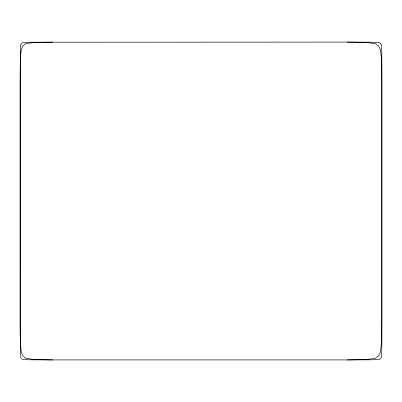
<?xml version="1.0" encoding="UTF-8"?>
<svg xmlns="http://www.w3.org/2000/svg" width="402" height="402" viewBox="0 0 402 402"><rect width="100%" height="100%" fill="white"/><g stroke="black" fill="none" stroke-linecap="round" stroke-linejoin="round"><path stroke-width="0.6" d="M347.333 359.911L366.353 359.509L375.282 358.303L378.518 355.891L380.463 351.871L381.433 342.866L381.759 325.489L381.759 75.531L381.433 58.421L380.463 49.682L378.518 45.888L375.282 43.607L366.353 42.471L347.333 42.089M52.707 42.089L34.185 42.471L25.748 43.607L22.924 45.888L21.231 49.682L20.381 58.421L20.1 75.531L20.1 325.489L20.381 342.866L21.231 351.871L22.924 355.891L25.748 358.303L34.185 359.509L52.707 359.911M20.361 51.361L20.241 335.715L20.361 351.288L20.728 357.458L21.452 358.684L22.668 359.418L29.512 359.79L47.15 359.911L354.328 359.911L372.141 359.79L379.171 359.418L380.538 358.684L381.352 357.458L381.764 351.288L381.9 335.715L381.9 67.174L381.764 51.361L381.352 44.944L380.538 43.516L379.171 42.662L372.141 42.23L354.328 42.089L29.512 42.23L22.668 42.662L21.452 43.516L20.728 44.944L20.361 51.361"/></g></svg>
